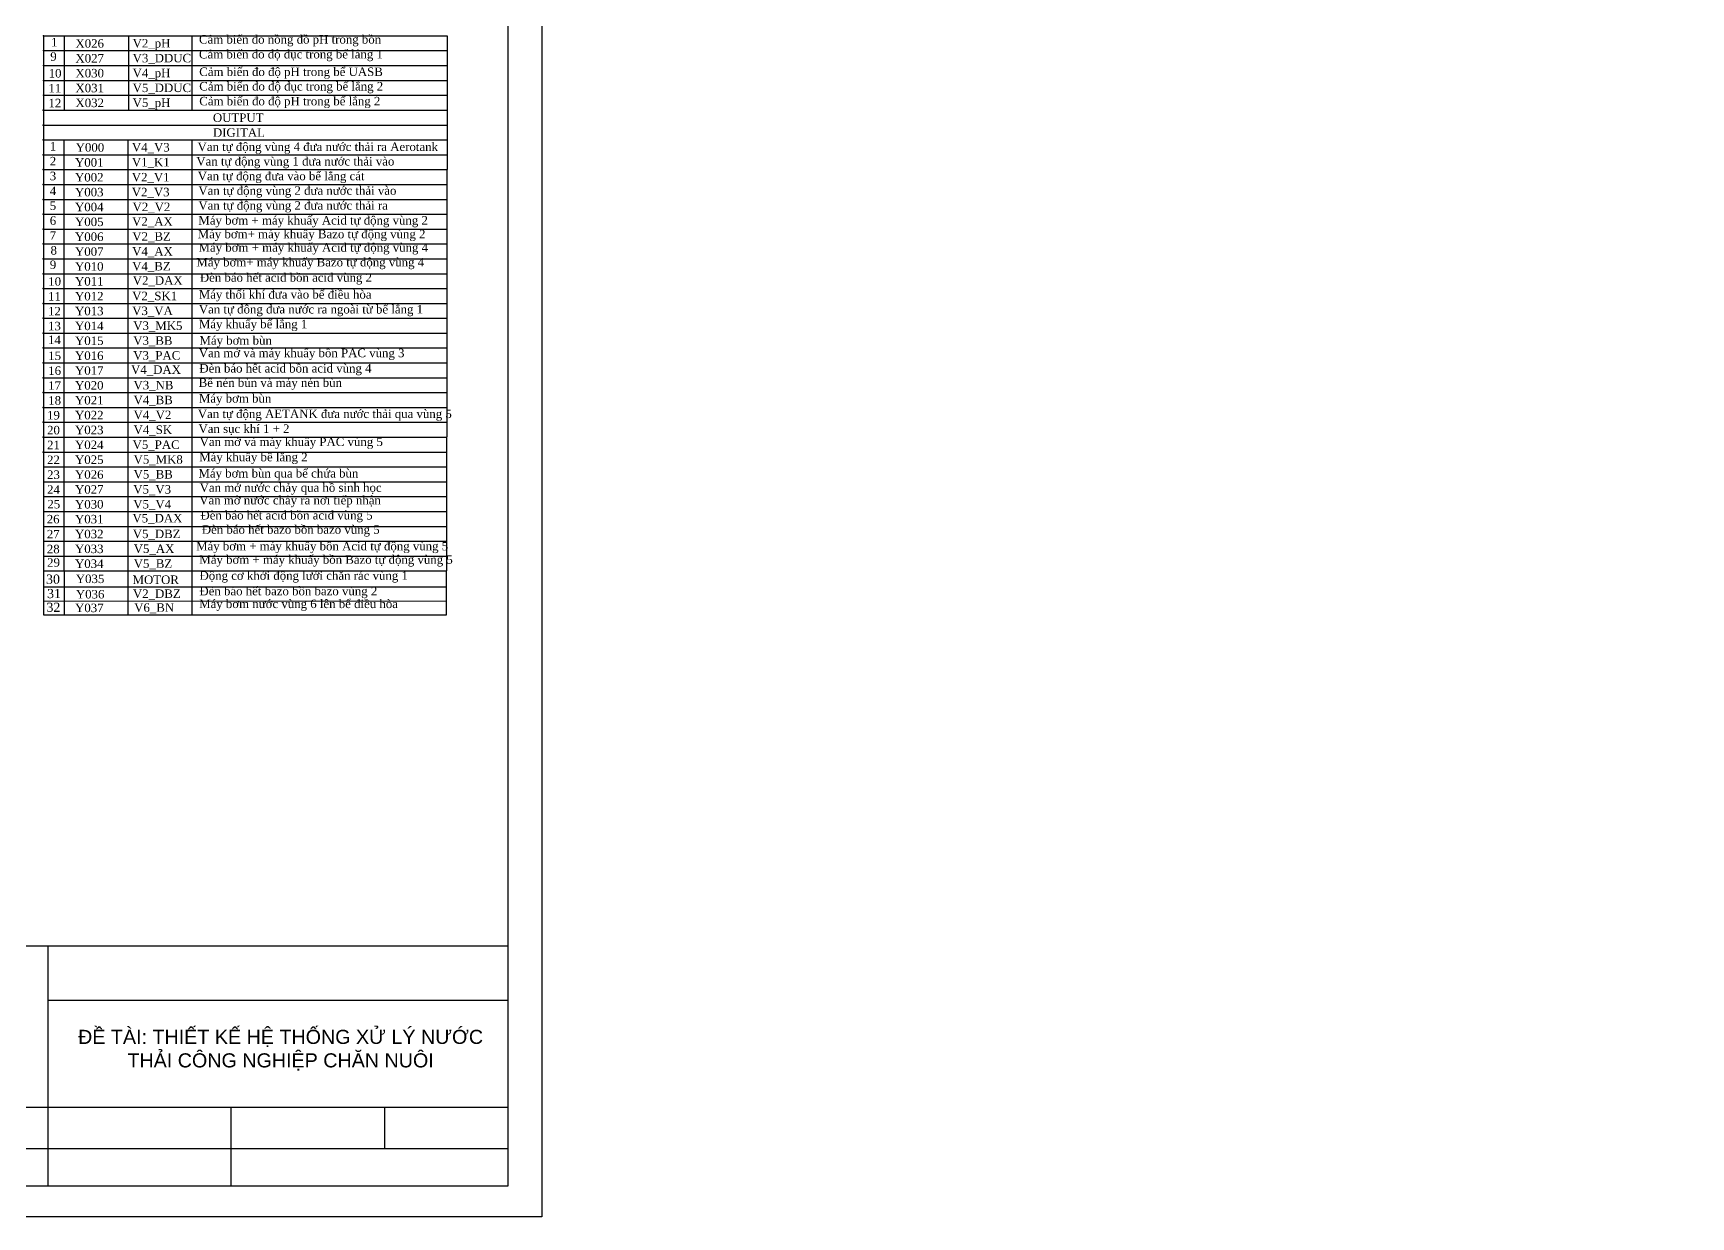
# Model space of a CAD drawing. Header units: millimetres. Extents: x 7014966 to 7187914, y 108642 to 109358.
# Drawn here: x 7015842 to 7016474, y 108642 to 109093 of the extents above; entities that cross this region are included whole.
import ezdxf

# ---------------------------------------------------------------- set-up
doc = ezdxf.new("R2010")
doc.units = ezdxf.units.MM
doc.layers.add('Layer1', color=7, linetype='Continuous', lineweight=30)
doc.styles.get("Standard").update_dxf_attribs({"font": 'arial.ttf'})

msp = doc.modelspace()

# ---------------------------------------------------------------- linework, layer by layer
for p, q in [((7015845.85, 109092.37), (7015845.85, 108888.23)), ((7015845.85, 109092.37), (7015999.75, 109092.37)), ((7015853.92, 109064.02), (7015853.92, 109092.37)), ((7015853.92, 109092.37), (7015878.22, 109092.37)), ((7015878.22, 109092.37), (7015878.22, 109064.02)), ((7015902.52, 109064.02), (7015902.52, 109092.37)), ((7015999.75, 109092.37), (7015999.58, 108888.23)), ((7015845.85, 109064.02), (7015853.92, 109064.02)), ((7015878.22, 109064.02), (7015902.52, 109064.02)), ((7015845.84, 108888.23), (7015845.84, 108871.46)), ((7015853.78, 108888.23), (7015853.78, 108871.46)), ((7015878.08, 108888.23), (7015878.08, 108871.46)), ((7015902.38, 108888.23), (7015902.38, 108871.46)), ((7015999.53, 108882.12), (7015999.53, 108888.23)), ((7015845.68, 108882.12), (7015999.53, 108882.12)), ((7015999.53, 108871.46), (7015999.53, 108882.12)), ((7015845.84, 108876.71), (7015999.53, 108876.79)), ((7015845.84, 108871.46), (7015999.53, 108871.46)), ((7016022.96, 108745.06), (7015766.81, 108745.06)), ((7015847.51, 108745.06), (7015847.51, 108653.49)), ((7015847.51, 108724.52), (7016022.96, 108724.52)), ((7015766.81, 108683.67), (7016022.96, 108683.67)), ((7015917.26, 108683.67), (7015917.26, 108653.49)), ((7015975.93, 108683.67), (7015975.93, 108667.92)), ((7015766.81, 108667.92), (7016022.96, 108667.92))]:
    msp.add_line(p, q)
for points in [[(7014965.6, 109358.22), (7016035.89, 109358.22), (7016035.89, 108641.85), (7014965.6, 108641.85)], [(7014978.39, 109345.02), (7016022.96, 109345.02), (7016022.96, 108653.49), (7014978.39, 108653.49)]]:
    msp.add_lwpolyline(points, close=True)
at = {"layer": 'Layer1', "lineweight": 30}
for p, q in [((7015845.85, 109092.37), (7015999.75, 109092.37)), ((7015845.85, 109086.7), (7015999.75, 109086.7)), ((7015845.85, 109081.03), (7015999.75, 109081.03)), ((7015845.85, 109075.36), (7015999.75, 109075.36)), ((7015845.85, 109069.69), (7015999.75, 109069.69)), ((7015845.68, 109064), (7015999.58, 109064)), ((7015845.85, 109064.02), (7015999.75, 109064.02)), ((7015845.68, 109058.33), (7015999.58, 109058.33)), ((7015845.68, 109052.66), (7015999.58, 109052.66)), ((7015845.68, 109046.99), (7015999.58, 109046.99)), ((7015845.68, 109041.32), (7015999.58, 109041.32)), ((7015845.68, 109035.65), (7015999.58, 109035.65)), ((7015845.68, 109029.98), (7015999.58, 109029.98)), ((7015845.68, 109024.31), (7015999.58, 109024.31)), ((7015845.68, 109018.64), (7015999.58, 109018.64)), ((7015845.68, 109012.97), (7015999.58, 109012.97)), ((7015845.68, 109007.3), (7015999.58, 109007.3)), ((7015845.68, 109001.63), (7015999.58, 109001.63)), ((7015845.68, 108995.96), (7015999.58, 108995.96)), ((7015845.68, 108990.29), (7015999.58, 108990.29)), ((7015845.68, 108984.62), (7015999.58, 108984.62)), ((7015845.68, 108978.95), (7015999.58, 108978.95)), ((7015845.68, 108973.28), (7015999.58, 108973.28)), ((7015845.68, 108967.61), (7015999.58, 108967.61)), ((7015845.68, 108961.94), (7015999.58, 108961.94)), ((7015845.68, 108956.27), (7015999.58, 108956.27)), ((7015845.68, 108950.6), (7015999.58, 108950.6)), ((7015845.68, 108944.93), (7015999.58, 108944.93)), ((7015845.68, 108939.26), (7015999.58, 108939.26)), ((7015845.68, 108933.59), (7015999.58, 108933.59)), ((7015845.68, 108927.92), (7015999.58, 108927.92)), ((7015845.68, 108922.25), (7015999.58, 108922.25)), ((7015845.68, 108916.58), (7015999.58, 108916.58)), ((7015845.68, 108910.91), (7015999.58, 108910.91)), ((7015845.68, 108905.24), (7015999.58, 108905.24)), ((7015845.68, 108899.57), (7015999.58, 108899.57)), ((7015845.68, 108893.9), (7015999.58, 108893.9)), ((7015845.68, 108888.23), (7015999.58, 108888.23))]:
    msp.add_line(p, q, dxfattribs=at)
for points in [[(7015853.78, 108888.23), (7015853.78, 108888.23), (7015853.78, 109052.66)], [(7015878.08, 109052.66), (7015878.08, 108888.23)], [(7015902.38, 109052.66), (7015902.38, 108888.23)]]:
    msp.add_lwpolyline(points, dxfattribs=at)
for p in [(7015845.85, 109092.37), (7015845.85, 109086.7), (7015845.85, 109081.03), (7015845.85, 109075.36), (7015845.85, 109069.69), (7015845.68, 109064), (7015845.85, 109064.02), (7015845.68, 109058.33), (7015845.68, 109052.66), (7015845.68, 109046.99), (7015845.68, 109041.32), (7015845.68, 109035.65), (7015845.68, 109029.98), (7015845.68, 109024.31), (7015845.68, 109018.64), (7015845.68, 109012.97), (7015845.68, 109007.3), (7015845.68, 109001.63), (7015845.68, 108995.96), (7015845.68, 108990.29), (7015845.68, 108984.62), (7015845.68, 108978.95), (7015845.68, 108973.28), (7015845.68, 108967.61), (7015845.68, 108961.94), (7015845.68, 108956.27), (7015845.68, 108950.6), (7015845.68, 108944.93), (7015845.68, 108939.26), (7015845.68, 108933.59)]:
    msp.add_point(p, dxfattribs=at)

# ---------------------------------------------------------------- texts
at = {"attachment_point": 1}
for s, width, gutter_width, heights, insert, char_height in [('{\\fTimes New Roman|b0|i0|c0|p18;30}', 6.5222, 12.5, [1.09], (7015846.85, 108886.86), 3.5), ('{\\fTimes New Roman|b0|i0|c0|p18;31}', 6.5222, 12.5, [1.09], (7015847.24, 108881.37), 3.5), ('{\\fTimes New Roman|b0|i0|c0|p18;32}', 6.5222, 12.5, [1.09], (7015847, 108876.12), 3.5), ('\\pxqc,t237;ĐỀ TÀI: THIẾT KẾ HỆ THỐNG XỬ LÝ NƯỚC THẢI CÔNG NGHIỆP CHĂN NUÔI ', 154.4793, 40000, [133.67], (7015859.03, 108713.19), 5.376)]:
    msp.add_mtext_dynamic_manual_height_columns(s, width=width, gutter_width=gutter_width, heights=heights, dxfattribs=dict(at, insert=insert, char_height=char_height))
at = {"layer": 'Layer1', "lineweight": 30, "char_height": 3.24, "attachment_point": 1}
for s, width, heights, insert in [('{\\fTimes New Roman|b0|i0|c0|p18;Cảm biến đo nồng đồ pH trong bồn}', 110.3825, [0], (7015905.15, 109092.64)), ('{\\fTimes New Roman|b0|i0|c0|p18;9}', 6.7737, [0], (7015848.44, 109086.05)), ('{\\fTimes New Roman|b0|i0|c0|p18;1}', 4, [0], (7015848.72, 109091.56)), ('{\\fTimes New Roman|b0|i0|c0|p18;X026}', 20.4194, [0], (7015858.05, 109091.08)), ('{\\fTimes New Roman|b0|i0|c0|p18;V2_pH}', 28.5576, [0], (7015879.85, 109091.15)), ('{\\fTimes New Roman|b0|i0|c0|p18;Cảm biến đo độ đục trong bể lắng 1}', 110.3825, [0], (7015905.15, 109086.97)), ('{\\fTimes New Roman|b0|i0|c0|p18;10}', 6.7737, [0], (7015847.84, 109079.68)), ('{\\fTimes New Roman|b0|i0|c0|p18;X027}', 20.4194, [0], (7015858.05, 109085.41)), ('{\\fTimes New Roman|b0|i0|c0|p18;X030}', 20.4194, [0], (7015858.05, 109079.74)), ('{\\fTimes New Roman|b0|i0|c0|p18;V3_DDUC}', 28.5576, [0], (7015879.85, 109085.48)), ('{\\fTimes New Roman|b0|i0|c0|p18;V4_pH}', 28.5576, [0], (7015879.85, 109079.81)), ('{\\fTimes New Roman|b0|i0|c0|p18;Cảm biến đo độ pH trong bể UASB }', 110.3825, [0], (7015905.25, 109080.27)), ('{\\fTimes New Roman|b0|i0|c0|p18;11}', 6.7737, [0], (7015847.76, 109074.01)), ('{\\fTimes New Roman|b0|i0|c0|p18;X031}', 20.4194, [0], (7015858.05, 109074.07)), ('{\\fTimes New Roman|b0|i0|c0|p18;V5_DDUC}', 28.5576, [0], (7015879.85, 109074.14)), ('{\\fTimes New Roman|b0|i0|c0|p18;Cảm biến đo độ đục trong bể lắng 2}', 110.3825, [0], (7015905.26, 109074.74)), ('{\\fTimes New Roman|b0|i0|c0|p18;12}', 6.7737, [0], (7015847.76, 109068.34)), ('{\\fTimes New Roman|b0|i0|c0|p18;X032}', 20.4194, [0], (7015858.05, 109068.4)), ('{\\fTimes New Roman|b0|i0|c0|p18;V5_pH}', 28.5576, [0], (7015879.85, 109068.47)), ('{\\fTimes New Roman|b0|i0|c0|p18;Cảm biến đo độ pH trong bể lắng 2}', 110.3825, [0], (7015905.26, 109069.07)), ('{\\fTimes New Roman|b0|i0|c0|p18;OUTPUT}', 26.2253, [0], (7015910.46, 109062.75)), ('{\\fTimes New Roman|b0|i0|c0|p18;DIGITAL}', 23.9534, [0], (7015910.46, 109057.08)), ('{\\fTimes New Roman|b0|i0|c0|p18;1}', 4, [0], (7015848.25, 109051.85)), ('{\\fTimes New Roman|b0|i0|c0|p18;Y000}', 20.4194, [0], (7015858.14, 109051.4)), ('{\\fTimes New Roman|b0|i0|c0|p18;V4_V3}', 28.5576, [0], (7015879.58, 109051.47)), ('{\\fTimes New Roman|b0|i0|c0|p18;Van tự động vùng 4 đưa nước thải ra Aerotank}', 110.3825, [0], (7015904.6, 109051.66)), ('{\\fTimes New Roman|b0|i0|c0|p18;2}', 4, [0], (7015848.25, 109046.18)), ('{\\fTimes New Roman|b0|i0|c0|p18;Y001}', 20.4194, [0], (7015857.88, 109045.7)), ('{\\fTimes New Roman|b0|i0|c0|p18;V1_K1}', 28.5576, [0], (7015879.58, 109045.8)), ('{\\fTimes New Roman|b0|i0|c0|p18;Van tự động vùng 1 đưa nước thải vào}', 110.3825, [0], (7015904.14, 109046.12)), ('{\\fTimes New Roman|b0|i0|c0|p18;3}', 4, [0], (7015848.25, 109040.51)), ('{\\fTimes New Roman|b0|i0|c0|p18;Y002}', 20.4194, [0], (7015857.88, 109040.03)), ('{\\fTimes New Roman|b0|i0|c0|p18;V2_V1}', 28.5576, [0], (7015879.53, 109040.06)), ('{\\fTimes New Roman|b0|i0|c0|p18;Van tự động đưa vào bể lắng cát}', 110.3825, [0], (7015904.67, 109040.51)), ('{\\fTimes New Roman|b0|i0|c0|p18;Van tự động vùng 2 đưa nước thải vào}', 110.3825, [0], (7015904.92, 109034.95)), ('{\\fTimes New Roman|b0|i0|c0|p18;4}', 4, [0], (7015848.25, 109034.84)), ('{\\fTimes New Roman|b0|i0|c0|p18;5}', 4, [0], (7015848.25, 109029.17)), ('{\\fTimes New Roman|b0|i0|c0|p18;Y003}', 20.4194, [0], (7015857.88, 109034.36)), ('{\\fTimes New Roman|b0|i0|c0|p18;Y004}', 20.4194, [0], (7015857.88, 109028.69)), ('{\\fTimes New Roman|b0|i0|c0|p18;V2_V3}', 28.5576, [0], (7015879.53, 109034.39)), ('{\\fTimes New Roman|b0|i0|c0|p18;V2_V2}', 28.5576, [0], (7015879.82, 109028.72)), ('{\\fTimes New Roman|b0|i0|c0|p18;Van tự động vùng 2 đưa nước thải ra}', 110.3825, [0], (7015904.92, 109029.28)), ('{\\fTimes New Roman|b0|i0|c0|p18;6}', 4, [0], (7015848.25, 109023.5)), ('{\\fTimes New Roman|b0|i0|c0|p18;Y005}', 20.4194, [0], (7015857.88, 109023.02)), ('{\\fTimes New Roman|b0|i0|c0|p18;V2_AX}', 28.5576, [0], (7015879.64, 109023.18)), ('{\\fTimes New Roman|b0|i0|c0|p18;Máy bơm + máy khuấy Acid tự động vùng 2}', 110.3825, [0], (7015904.92, 109023.61)), ('{\\fTimes New Roman|b0|i0|c0|p18;7}', 4, [0], (7015848.25, 109017.83)), ('{\\fTimes New Roman|b0|i0|c0|p18;Y006}', 20.4194, [0], (7015857.88, 109017.35)), ('{\\fTimes New Roman|b0|i0|c0|p18;V2_BZ}', 28.5576, [0], (7015879.73, 109017.45)), ('{\\fTimes New Roman|b0|i0|c0|p18;Máy bơm+ máy khuấy Bazo tự động vùng 2}', 110.3825, [0], (7015904.67, 109018.37)), ('{\\fTimes New Roman|b0|i0|c0|p18;8}', 4, [0], (7015848.55, 109012.16)), ('{\\fTimes New Roman|b0|i0|c0|p18;Y007}', 20.4194, [0], (7015857.88, 109011.68)), ('{\\fTimes New Roman|b0|i0|c0|p18;V4_AX}', 28.5576, [4.42], (7015879.68, 109011.76)), ('{\\fTimes New Roman|b0|i0|c0|p18;Máy bơm + máy khuấy Acid tự động vùng 4}', 110.3825, [0], (7015904.98, 109013.24)), ('{\\fTimes New Roman|b0|i0|c0|p18;9}', 6.7737, [0], (7015848.27, 109006.65)), ('{\\fTimes New Roman|b0|i0|c0|p18;Y010}', 20.4194, [0], (7015857.88, 109006.01)), ('{\\fTimes New Roman|b0|i0|c0|p18;V4_BZ}', 28.5576, [0], (7015879.68, 109006.09)), ('{\\fTimes New Roman|b0|i0|c0|p18;Máy bơm+ máy khuấy Bazo tự động vùng 4}', 110.3825, [0], (7015904.17, 109007.63)), ('{\\fTimes New Roman|b0|i0|c0|p18;10}', 6.7737, [0], (7015847.67, 109000.28)), ('{\\fTimes New Roman|b0|i0|c0|p18;Y011}', 20.4194, [0], (7015857.88, 109000.34)), ('{\\fTimes New Roman|b0|i0|c0|p18;V2_DAX}', 28.5576, [0], (7015879.89, 109000.67)), ('{\\fTimes New Roman|b0|i0|c0|p18;Đèn báo hết acid bồn acid vùng 2}', 110.3825, [0], (7015905.48, 109001.79)), ('{\\fTimes New Roman|b0|i0|c0|p18;11}', 6.7737, [0], (7015847.59, 108994.61)), ('{\\fTimes New Roman|b0|i0|c0|p18;Y012}', 20.4194, [0], (7015857.88, 108994.67)), ('{\\fTimes New Roman|b0|i0|c0|p18;V2_SK1}', 28.5576, [0], (7015879.68, 108994.75)), ('{\\fTimes New Roman|b0|i0|c0|p18;Máy thổi khí đưa vào bể điều hòa}', 110.3825, [0], (7015905.09, 108995.35)), ('{\\fTimes New Roman|b0|i0|c0|p18;12}', 6.7737, [0], (7015847.59, 108988.94)), ('{\\fTimes New Roman|b0|i0|c0|p18;Y013}', 20.4194, [0], (7015857.88, 108989)), ('{\\fTimes New Roman|b0|i0|c0|p18;V3_VA}', 28.5576, [0], (7015879.68, 108989.08)), ('{\\fTimes New Roman|b0|i0|c0|p18;Van tự đông đưa nước ra ngoài từ bể lắng 1}', 110.3825, [0], (7015905.09, 108989.68)), ('{\\fTimes New Roman|b0|i0|c0|p18;13}', 6.7737, [0], (7015847.59, 108983.27)), ('{\\fTimes New Roman|b0|i0|c0|p18;Y014}', 20.4194, [0], (7015857.88, 108983.33)), ('{\\fTimes New Roman|b0|i0|c0|p18;V3_MK5}', 28.5576, [0], (7015880.08, 108983.41)), ('{\\fTimes New Roman|b0|i0|c0|p18;Máy khuấy bể lắng 1}', 110.3825, [0], (7015905.13, 108984.03)), ('{\\fTimes New Roman|b0|i0|c0|p18;14}', 6.7737, [0], (7015847.59, 108978.02)), ('{\\fTimes New Roman|b0|i0|c0|p18;15}', 6.7737, [0], (7015847.67, 108971.93)), ('{\\fTimes New Roman|b0|i0|c0|p18;Y015}', 20.4194, [0], (7015857.88, 108977.66)), ('{\\fTimes New Roman|b0|i0|c0|p18;Y016}', 20.4194, [0], (7015857.88, 108971.99)), ('{\\fTimes New Roman|b0|i0|c0|p18;V3_BB}', 28.5576, [0], (7015880.08, 108977.74)), ('{\\fTimes New Roman|b0|i0|c0|p18;V3_PAC}', 28.5576, [0], (7015880.08, 108972.07)), ('{\\fTimes New Roman|b0|i0|c0|p18;Van mở và máy khuấy bồn PAC vùng 3}', 110.3825, [0], (7015905.07, 108973)), ('{\\fTimes New Roman|b0|i0|c0|p18;Máy bơm bùn}', 110.3825, [0], (7015905.35, 108977.8)), ('{\\fTimes New Roman|b0|i0|c0|p18;16}', 6.7737, [0], (7015847.67, 108966.26)), ('{\\fTimes New Roman|b0|i0|c0|p18;Y017}', 20.4194, [0], (7015857.88, 108966.32)), ('{\\fTimes New Roman|b0|i0|c0|p18;V4_DAX}', 28.5576, [0], (7015879.24, 108966.65)), ('{\\fTimes New Roman|b0|i0|c0|p18;Đèn báo hết acid bồn acid vùng 4}', 110.3825, [0], (7015905.3, 108967.16)), ('{\\fTimes New Roman|b0|i0|c0|p18;17}', 6.7737, [0], (7015847.67, 108960.59)), ('{\\fTimes New Roman|b0|i0|c0|p18;Y020}', 20.4194, [0], (7015857.88, 108960.65)), ('{\\fTimes New Roman|b0|i0|c0|p18;V3_NB}', 28.5576, [0], (7015880.18, 108960.73)), ('{\\fTimes New Roman|b0|i0|c0|p18;Bể nén bùn và máy nén bùn}', 110.3825, [0], (7015905.04, 108961.68)), ('{\\fTimes New Roman|b0|i0|c0|p18;18}', 6.7737, [0], (7015847.67, 108954.92)), ('{\\fTimes New Roman|b0|i0|c0|p18;Y021}', 20.4194, [0], (7015857.88, 108954.98)), ('{\\fTimes New Roman|b0|i0|c0|p18;V4_BB}', 28.5576, [0], (7015880.21, 108955.07)), ('{\\fTimes New Roman|b0|i0|c0|p18;Máy bơm bùn}', 110.3825, [0], (7015905.13, 108955.68)), ('{\\fTimes New Roman|b0|i0|c0|p18;19}', 6.7737, [0], (7015847.22, 108949.25)), ('{\\fTimes New Roman|b0|i0|c0|p18;Y022}', 20.4194, [0], (7015857.88, 108949.31)), ('{\\fTimes New Roman|b0|i0|c0|p18;V4_V2}', 28.5576, [0], (7015880.21, 108949.4)), ('{\\fTimes New Roman|b0|i0|c0|p18;Van tự động AETANK đưa nước thải qua vùng 5}', 110.3825, [0], (7015904.7, 108949.79)), ('{\\fTimes New Roman|b0|i0|c0|p18;20}', 6.7737, [0], (7015847.22, 108943.58)), ('{\\fTimes New Roman|b0|i0|c0|p18;Y023}', 20.4194, [0], (7015857.88, 108943.64)), ('{\\fTimes New Roman|b0|i0|c0|p18;V4_SK}', 28.5576, [0], (7015880.21, 108943.73)), ('{\\fTimes New Roman|b0|i0|c0|p18;Van sục khí 1 + 2}', 110.3825, [0], (7015904.96, 108944.12)), ('{\\fTimes New Roman|b0|i0|c0|p18;21}', 6.7737, [0], (7015847.22, 108937.91)), ('{\\fTimes New Roman|b0|i0|c0|p18;Y024}', 20.4194, [0], (7015857.88, 108937.97)), ('{\\fTimes New Roman|b0|i0|c0|p18;V5_PAC}', 28.5576, [5.27], (7015879.84, 108938.03)), ('{\\fTimes New Roman|b0|i0|c0|p18;Van mở và máy khuấy PAC vùng 5}', 110.3825, [0], (7015905.39, 108939.12)), ('{\\fTimes New Roman|b0|i0|c0|p18;22}', 6.7737, [0], (7015847.22, 108932.24)), ('{\\fTimes New Roman|b0|i0|c0|p18;Y025}', 20.4194, [0], (7015857.88, 108932.3)), ('{\\fTimes New Roman|b0|i0|c0|p18;V5_MK8}', 28.5576, [5.27], (7015880.21, 108932.39)), ('{\\fTimes New Roman|b0|i0|c0|p18;Máy khuấy bể lắng 2}', 110.3825, [0], (7015905.25, 108933.31)), ('{\\fTimes New Roman|b0|i0|c0|p18;23}', 6.7737, [0], (7015847.22, 108926.57)), ('{\\fTimes New Roman|b0|i0|c0|p18;Y026}', 20.4194, [0], (7015857.88, 108926.63)), ('{\\fTimes New Roman|b0|i0|c0|p18;V5_BB}', 28.5576, [0], (7015880.21, 108926.72)), ('{\\fTimes New Roman|b0|i0|c0|p18;Máy bơm bùn qua bể chứa bùn}', 110.3825, [0], (7015904.96, 108927.11)), ('{\\fTimes New Roman|b0|i0|c0|p18;Van mở nước chảy qua hồ sinh học}', 110.3825, [0], (7015905.4, 108921.66)), ('{\\fTimes New Roman|b0|i0|c0|p18;24}', 6.7737, [0], (7015847.22, 108920.9)), ('{\\fTimes New Roman|b0|i0|c0|p18;25}', 6.7737, [0], (7015847.34, 108915.33)), ('{\\fTimes New Roman|b0|i0|c0|p18;Y027}', 20.4194, [0], (7015857.88, 108920.96)), ('{\\fTimes New Roman|b0|i0|c0|p18;Y030}', 20.4194, [0], (7015857.88, 108915.29)), ('{\\fTimes New Roman|b0|i0|c0|p18;V5_V3}', 28.5576, [0], (7015880.1, 108920.99)), ('{\\fTimes New Roman|b0|i0|c0|p18;V5_V4}', 28.5576, [0], (7015880.1, 108915.32)), ('{\\fTimes New Roman|b0|i0|c0|p18;Van mở nước chảy ra nơi tiếp nhận}', 110.3825, [0], (7015905.25, 108916.85)), ('{\\fTimes New Roman|b0|i0|c0|p18;26}', 6.7737, [0], (7015847.1, 108909.62)), ('{\\fTimes New Roman|b0|i0|c0|p18;Y031}', 20.4194, [0], (7015857.88, 108909.62)), ('{\\fTimes New Roman|b0|i0|c0|p18;V5_DAX}', 28.5576, [0], (7015879.79, 108909.98)), ('{\\fTimes New Roman|b0|i0|c0|p18;Đèn báo hết acid bồn acid vùng 5}', 110.3825, [0], (7015905.71, 108911.1)), ('{\\fTimes New Roman|b0|i0|c0|p18;27}', 6.7737, [0], (7015847.14, 108903.89)), ('{\\fTimes New Roman|b0|i0|c0|p18;Y032}', 20.4194, [0], (7015857.88, 108903.95)), ('{\\fTimes New Roman|b0|i0|c0|p18;V5_DBZ}', 28.5576, [0], (7015879.91, 108904)), ('{\\fTimes New Roman|b0|i0|c0|p18;Đèn báo hết bazo bồn bazo vùng 5}', 110.3825, [0], (7015906.23, 108905.65)), ('{\\fTimes New Roman|b0|i0|c0|p18;28}', 6.7737, [0], (7015847.14, 108898.22)), ('{\\fTimes New Roman|b0|i0|c0|p18;Y033}', 20.4194, [0], (7015857.88, 108898.28)), ('{\\fTimes New Roman|b0|i0|c0|p18;V5_AX}', 28.5576, [0], (7015880.27, 108898.34)), ('{\\fTimes New Roman|b0|i0|c0|p18;Máy bơm + máy khuấy bồn Acid tự động vùng 5}', 110.3825, [0], (7015904.08, 108899.32)), ('{\\fTimes New Roman|b0|i0|c0|p18;29}', 6.7737, [0], (7015847.24, 108893.05)), ('{\\fTimes New Roman|b0|i0|c0|p18;Y034}', 20.4194, [0], (7015857.88, 108892.61)), ('{\\fTimes New Roman|b0|i0|c0|p18;V5_BZ}', 28.5576, [0], (7015880.27, 108892.67)), ('{\\fTimes New Roman|b0|i0|c0|p18;Máy bơm + máy khuấy bồn Bazo tự động vùng 5}', 110.3825, [0], (7015905.3, 108894.2)), ('{\\fTimes New Roman|b0|i0|c0|p18;Y035}', 20.4194, [0], (7015858.19, 108886.85)), ('{\\fTimes New Roman|b0|i0|c0|p18;MOTOR}', 28.5576, [0], (7015879.83, 108886.5)), ('{\\fTimes New Roman|b0|i0|c0|p18;Động cơ khởi động lưới chắn rác vùng 1}', 110.3825, [0], (7015905.35, 108888.09)), ('{\\fTimes New Roman|b0|i0|c0|p18;Y036}', 20.4194, [0], (7015858.22, 108880.99)), ('{\\fTimes New Roman|b0|i0|c0|p18;V2_DBZ}', 28.5576, [0], (7015879.97, 108881.18)), ('{\\fTimes New Roman|b0|i0|c0|p18;Máy bơm nước vùng 6 lên bể điều hòa}', 110.3825, [0], (7015905.23, 108877.31)), ('{\\fTimes New Roman|b0|i0|c0|p18;Đèn báo hết bazo bồn bazo vùng 2}', 110.3825, [0], (7015905.32, 108882.17)), ('{\\fTimes New Roman|b0|i0|c0|p18;Y037}', 20.4194, [0], (7015857.91, 108875.76)), ('{\\fTimes New Roman|b0|i0|c0|p18;V6_BN}', 28.5576, [0], (7015880.44, 108875.89))]:
    msp.add_mtext_dynamic_manual_height_columns(s, width=width, gutter_width=12.5, heights=heights, dxfattribs=dict(at, insert=insert))

doc.saveas('drawing.dxf')
